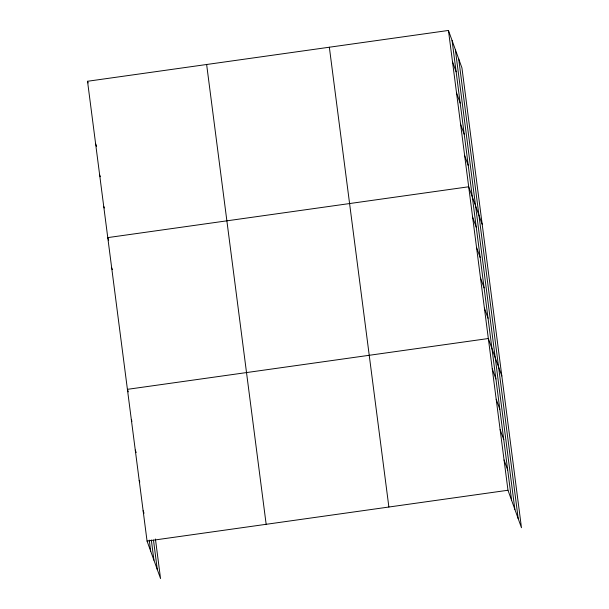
<?xml version="1.0" encoding="UTF-8"?>
<svg xmlns="http://www.w3.org/2000/svg" width="609" height="609" viewBox="0 0 609 609"><rect width="100%" height="100%" fill="white"/><g stroke="black" fill="none" stroke-linecap="round" stroke-linejoin="round"><path stroke-width="0.91" d="M155.424 539.003L160.548 578.55L147.058 541.081L87.529 81.271L448.452 30.45L461.942 67.919L521.471 527.729L507.982 490.253L448.452 30.45M147.058 541.081L507.982 490.253M452.502 61.715L456.133 71.793M456.552 92.987L460.183 103.066M460.602 124.251L464.225 134.33M464.644 155.516L468.275 165.595M482.183 224.257L468.694 186.78L107.763 237.609L108.676 240.129M472.622 217.131L476.253 227.21M476.55 247.475L480.181 257.561M480.478 277.826L484.109 287.905M484.414 308.169L488.037 318.248M501.831 375.989L488.342 338.52L127.41 389.341L128.316 391.861M492.27 368.864L495.893 378.943M496.198 399.215L499.829 409.294M500.126 429.558L503.757 439.637M504.054 459.909L507.685 469.988M87.529 81.271L88.13 82.953M95.621 143.808L96.526 146.327M99.67 175.072L100.272 176.755M103.72 206.344L104.322 208.019M111.698 267.952L112.3 269.635M131.338 419.692L131.947 421.367M135.267 450.036L136.172 452.556M139.195 480.387L139.804 482.062M143.123 510.73L144.036 513.25M458.691 58.883L518.221 518.685M455.342 49.573L514.864 509.375M452.084 40.529L511.613 500.332M329.347 47.22L388.877 507.023M206.634 64.501L266.163 524.303M153.483 540.084L157.289 569.514M151.321 539.97L153.94 560.196M149.258 540.122L150.682 551.16"/></g></svg>
